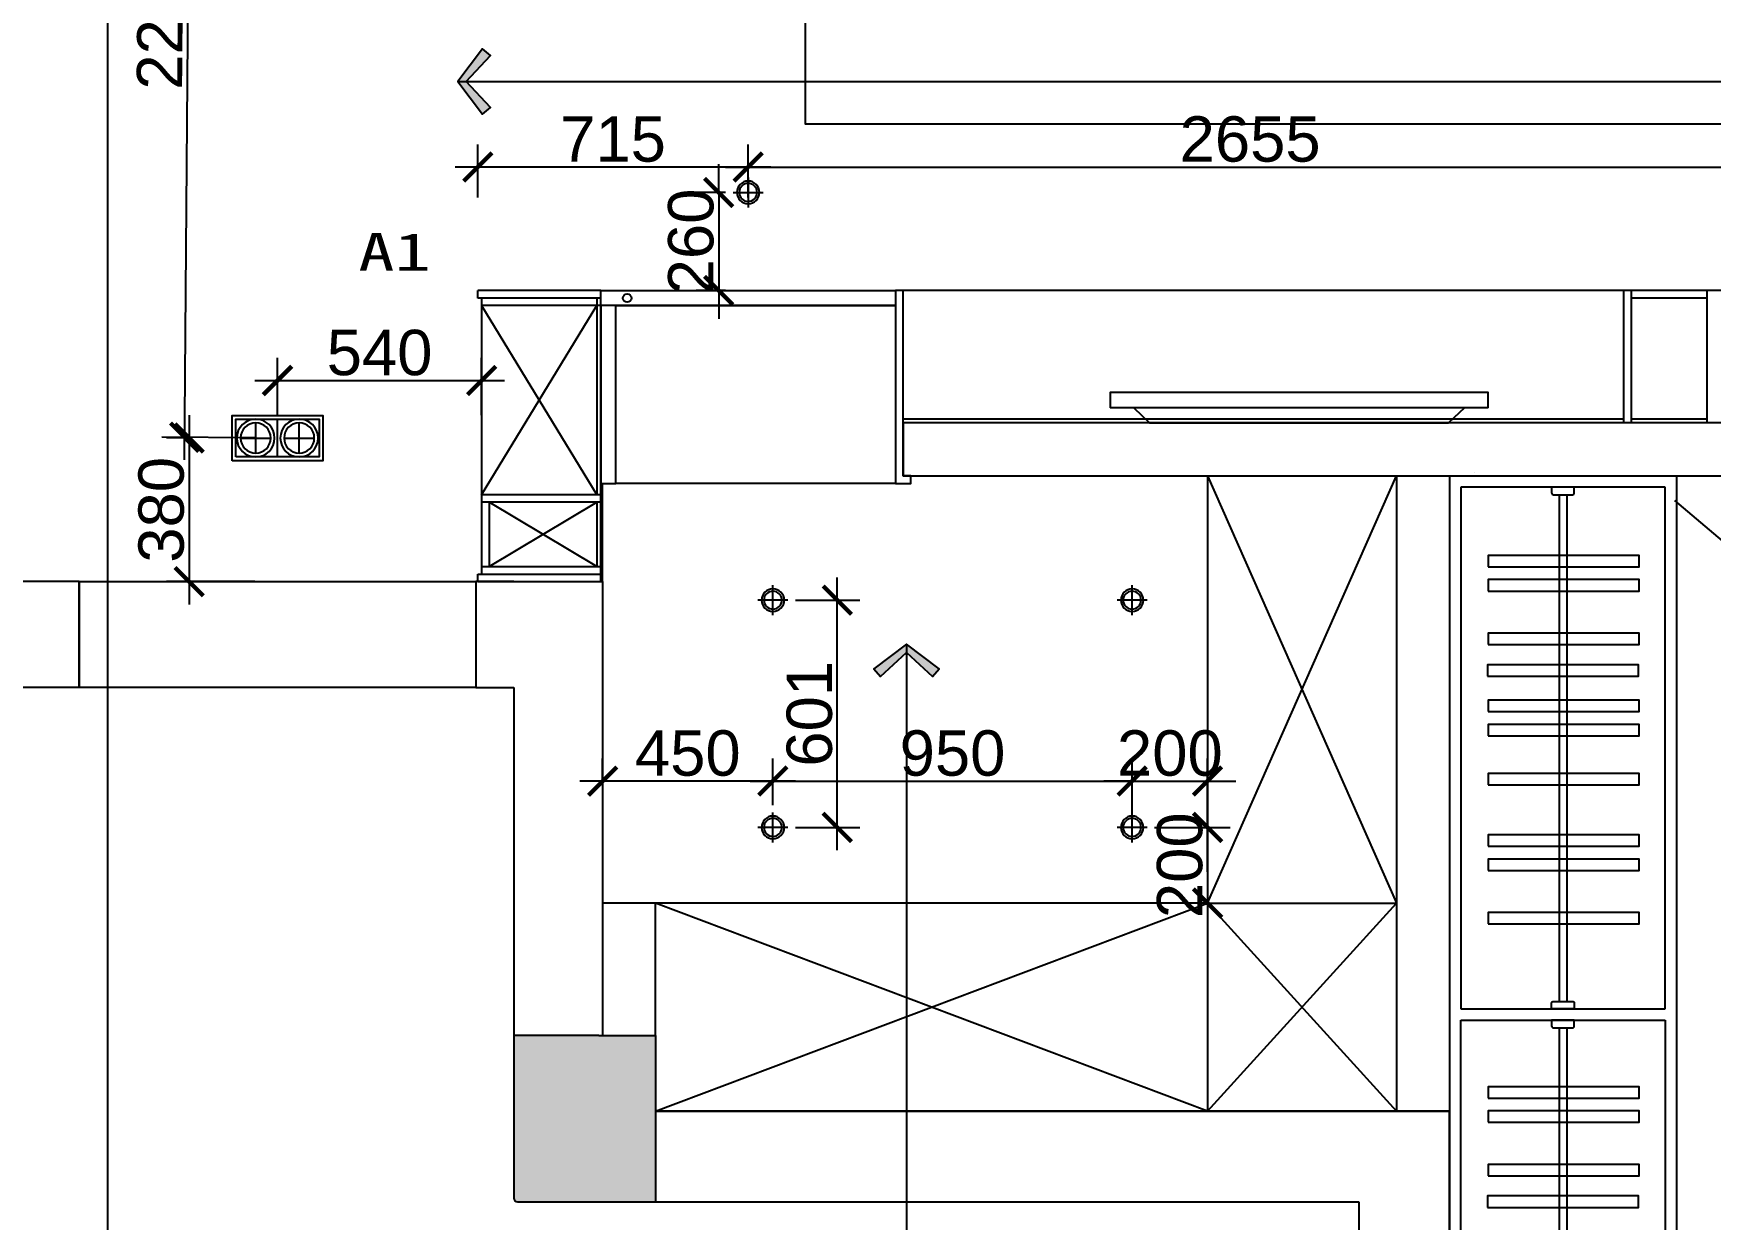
# Model space of a CAD drawing. Header units: millimetres. Extents: x 148889 to 229003, y -70503 to 111106.
# Drawn here: x 209832 to 214267, y 56791 to 59927 of the extents above; entities that cross this region are included whole.
import ezdxf
from ezdxf.enums import TextEntityAlignment as Align

# ---------------------------------------------------------------- set-up
doc = ezdxf.new("R2010")
doc.units = ezdxf.units.MM
doc.linetypes.add('DASHED2', pattern=[0.375, 0.25, -0.125])
doc.linetypes.add('HIDDEN', pattern=[0.375, 0.25, -0.125])
for name, color, linetype in [('C-天花标高', 1, 'Continuous'), ('C-灯具1', 2, 'Continuous'), ('C-灯具设备尺寸', 44, 'Continuous'), ('C-门套', 16, 'Continuous'), ('P-原墙线', 7, 'Continuous'), ('P-固定家具1(到顶)', 3, 'Continuous'), ('P-外部尺寸', 44, 'Continuous'), ('P-开关', 7, 'DASHED2'), ('P-新墙线', 4, 'Continuous'), ('P-活动家具', 3, 'Continuous'), ('P-门', 1, 'Continuous'), ('大墨图框', 4, 'Continuous')]:
    doc.layers.add(name, color=color, linetype=linetype)
doc.layers.get('P-开关').off()
doc.styles.add('Arial', font='arial.ttf')
doc.styles.add('ROMANS', font='ROMANS.shx', dxfattribs={"bigfont": 'BIGFONT.shx'})
doc.styles.add('宋体', font='')
doc.styles.get('宋体').set_extended_font_data('SimSun')
doc.dimstyles.new('1比60', dxfattribs={"dimscale": 60, "dimtxt": 2, "dimasz": 1.25, "dimexe": 1, "dimexo": 1, "dimgap": 0.2, "dimtad": 1, "dimdec": 0, "dimrnd": 0.005, "dimzin": 0, "dimdsep": 46, "dimtxsty": 'Arial', "dimblk": 'ARCHTICK', "dimcen": 0.125, "dimdle": 1, "dimclrd": 44, "dimclre": 44, "dimclrt": 50, "dimadec": 0, "dimazin": 0, "dimtfac": 1, "dimtdec": 0, "dimtix": 1, "dimtmove": 2, "dimatfit": 3, "dimldrblk": 'DOT', "dimfxl": 4, "dimfxlon": 1, "dimtvp": 1, "dimtolj": 1, "dimtzin": 0, "dimarcsym": 0})
doc.dimstyles.new('1比80', dxfattribs={"dimscale": 80, "dimtxt": 2, "dimasz": 1.25, "dimexe": 1, "dimexo": 1, "dimgap": 0.25, "dimtad": 1, "dimdec": 0, "dimrnd": 0.005, "dimzin": 0, "dimdsep": 46, "dimtxsty": 'Arial', "dimblk": 'ARCHTICK', "dimcen": 0.125, "dimdle": 1, "dimclrd": 44, "dimclre": 44, "dimclrt": 50, "dimadec": 0, "dimazin": 0, "dimtfac": 1, "dimtdec": 0, "dimtix": 1, "dimtmove": 2, "dimatfit": 3, "dimldrblk": 'DOT', "dimfxl": 5, "dimfxlon": 1, "dimtvp": 1, "dimtolj": 1, "dimtzin": 0, "dimarcsym": 0})
doc.dimstyles.new('出图比例1：50', dxfattribs={"dimscale": 50, "dimtxt": 2.5, "dimasz": 2, "dimexe": 2, "dimexo": 2, "dimgap": 1, "dimtad": 1, "dimdec": 0, "dimrnd": 5, "dimzin": 0, "dimdsep": 46, "dimtxsty": 'ROMANS', "dimblk1": 'ZHL_XS', "dimblk2": 'ZHL_XS', "dimsah": 1, "dimcen": 0.09, "dimclrd": 256, "dimclre": 256, "dimclrt": 41, "dimadec": 0, "dimazin": 0, "dimtfac": 1, "dimtdec": 4, "dimtix": 1, "dimtmove": 2, "dimatfit": 3, "dimldrblk": 'ZHL_JT', "dimfxl": 1, "dimtolj": 1, "dimtzin": 0, "dimarcsym": 0})

# ---------------------------------------------------------------- blocks, each defined once
blk = doc.blocks.new('ZHL_JT')
blk.add_line((-0.221, 0), (-1, 0))
blk.add_lwpolyline([(-0.221, 0), (-0.861, -0.689), (-0.654, -0.862), (0, 0), (-0.654, 0.862), (-0.861, 0.689)], close=True)
for points in [[(-0.861, 0.689), (-0.654, 0.862), (-0.221, 0), (0, 0)], [(-0.861, -0.689), (-0.654, -0.862), (-0.221, 0), (0, 0)]]:
    blk.add_solid(points)
blk = doc.blocks.new('ZHL_XS')
blk.add_line((-1, 0), (0, 0))
at = {"const_width": 0.2}
blk.add_lwpolyline([(-0.6, -0.6), (0.6, 0.6)], dxfattribs=at)
blk = doc.blocks.new('22323')
at = {"layer": 'C-灯具1', "color": 252}
for p, q in [((9747827.2, 6855685.6), (9747827.2, 6855605.6)), ((9747884.7, 6855695.6), (9747884.7, 6855595.6)), ((9747942.2, 6855685.6), (9747942.2, 6855605.6)), ((9747787.2, 6855645.6), (9747867.2, 6855645.6)), ((9747902.2, 6855645.6), (9747982.2, 6855645.6))]:
    blk.add_line(p, q, dxfattribs=at)
at = {"layer": 'C-灯具1'}
blk.add_lwpolyline([(9747764.7, 6855705.6), (9747764.7, 6855585.6), (9748004.7, 6855585.6), (9748004.7, 6855705.6)], close=True, dxfattribs=at)
at = {"layer": 'C-灯具1', "color": 252}
blk.add_lwpolyline([(9747774.7, 6855695.6), (9747774.7, 6855595.6), (9747994.7, 6855595.6), (9747994.7, 6855695.6)], close=True, dxfattribs=at)
for centre in [(9747827.2, 6855645.6), (9747942.2, 6855645.6)]:
    blk.add_circle(centre, 50, dxfattribs=at)
at = {"layer": 'C-灯具1'}
for centre in [(9747827.2, 6855645.6), (9747942.2, 6855645.6)]:
    blk.add_circle(centre, 40, dxfattribs=at)
blk = doc.blocks.new('海龙工具_201504301644020')
blk.add_circle((4.59, 4.59, -174.23), 4.17)
at = {"style": '宋体', "width": 1.831196}
blk.add_attdef('1', text='', height=2.1, dxfattribs=at).set_placement((1.85, 3.53, -174.23), (7.32, 3.53, -174.23), align=Align.FIT)
blk = doc.blocks.new('A$C01C20CD7')
at = {"layer": 'C-灯具1'}
for p, q in [((52.8, 105.7, 2984.9), (52.8, 0, 2984.9)), ((0, 52.8, 2984.9), (105.7, 52.8, 2984.9))]:
    blk.add_line(p, q, dxfattribs=at)
for radius in [39.9, 31.7]:
    blk.add_circle((52.8, 52.8, 2984.9), radius, dxfattribs=at)
blk = doc.blocks.new('A$C7EE014FC')
at = {"color": 252, "ltscale": 3}
for centre, radius, start, end in [((785.8, 1646.4), 679.6, 118.9769, 154.8441), ((371.4, 395.3), 212.6, 171.8147, 293.5953)]:
    blk.add_arc(centre, radius, start, end, dxfattribs=at)
at = {"color": 252, "ltscale": 3, "extrusion": (0, 0, -1)}
blk.add_ellipse((328.8, 2082.6), major_axis=(-158.5, -152.9), ratio=0.45088, start_param=-1.570796, end_param=4.712389, dxfattribs=at)
at = {"color": 252, "ltscale": 3}
blk.add_ellipse((328.8, 318.3), major_axis=(-158.5, 152.9), ratio=0.45088, start_param=-1.570796, end_param=4.712389, dxfattribs=at)
at = {"layer": 'P-活动家具'}
for p, q in [((0, 2400), (950.1, 2400)), ((0, 0), (0, 2400)), ((950.1, 2400), (950.1, 2271)), ((154.7, 170), (154.7, 2230)), ((175.2, 2250.5), (929.6, 2250.5)), ((950.1, 170), (950.1, 2230)), ((950.1, 1200), (154.7, 1200)), ((929.6, 149.5), (175.2, 149.5)), ((175.2, 149.5), (929.6, 149.5)), ((950.1, 0), (950.1, 129)), ((0, 0), (950.1, 0))]:
    blk.add_line(p, q, dxfattribs=at)
for centre, start, end in [((929.6, 2271), 270, 0), ((175.2, 2230), 90, 180.0032), ((929.6, 2230), 0, 90), ((175.2, 170), 179.9968, 270), ((929.6, 170), 270, 0), ((929.6, 129), 0, 90)]:
    blk.add_arc(centre, 20.5, start, end, dxfattribs=at)
blk = doc.blocks.new('A$C0F331B38')
at = {"layer": 'P-活动家具'}
for p, q in [((0, 850), (0, 721)), ((850.1, 850), (0, 850)), ((850.1, 0), (850.1, 850)), ((0, 170), (0, 680)), ((674.9, 700.5), (20.5, 700.5)), ((561.4, 700.5), (561.4, 149.5)), ((695.4, 170), (695.4, 680)), ((20.5, 149.5), (674.9, 149.5)), ((674.9, 149.5), (20.5, 149.5)), ((0, 0), (0, 129)), ((850.1, 0), (0, 0))]:
    blk.add_line(p, q, dxfattribs=at)
for centre, start, end in [((20.5, 721), 180, 270), ((20.5, 680), 90, 180), ((674.9, 680), 359.9968, 90), ((20.5, 170), 180, 270), ((20.5, 129), 90, 180), ((674.9, 170), 270, 0.0032)]:
    blk.add_arc(centre, 20.5, start, end, dxfattribs=at)
blk = doc.blocks.new('A$C22EE4B40')
at = {"layer": 'P-新墙线', "color": 252}
for points in [[(631.5, 234.9), (0, 234.9), (0, 3491.3), (1302.1, 3491.3)], [(1975.8, 3491.3), (2539.8, 3491.3)], [(2788.3, 3254.3), (2788.3, 3063.1)], [(2788.3, 663.1), (2788.3, 462.8)], [(809.4, 234.9), (631.5, 234.9)], [(2537.9, 234.9), (1659.4, 234.9)]]:
    blk.add_lwpolyline(points, dxfattribs=at)
at = {"layer": 'P-活动家具'}
for points in [[(1681.7, 1350.3), (731.7, 1350.3), (731.7, 2450.3), (1681.7, 2450.3)], [(1659.4, 629.8), (1659.4, -10.7), (809.4, -10.7), (809.4, 629.8)]]:
    blk.add_lwpolyline(points, close=True, dxfattribs=at)
for centre in [(2734.8, 3447), (2734.8, 270.1)]:
    blk.add_circle(centre, 200, dxfattribs=at)
at = {"rotation": 53.1708397505404}
blk.add_blockref('A$C0F331B38', (1733.7, 3168.1), dxfattribs=at)
at = {"layer": 'P-活动家具', "extrusion": (0, 0, -1), "zscale": -1}
blk.add_blockref('A$C7EE014FC', (-3040.4, 663.1), dxfattribs=at)
blk = doc.blocks.new('A$C6DFF2702')
for p, q in [((0, 40), (1000, 40)), ((62.8, 40), (104.7, 0)), ((937.2, 40), (895.3, 0))]:
    blk.add_line(p, q)
for points in [[(0, 40), (0, 80), (1000, 80), (1000, 40)], [(895.3, 0), (104.7, 0)]]:
    blk.add_lwpolyline(points)
blk = doc.blocks.new('A$C435F4F1D')
at = {"layer": 'P-活动家具', "xscale": -1}
blk.add_blockref('A$C6DFF2702', (1000, 0), dxfattribs=at)
blk = doc.blocks.new('_ArchTick')
at = {"color": 0, "linetype": 'ByBlock', "const_width": 0.15}
blk.add_lwpolyline([(-0.5, -0.5), (0.5, 0.5)], dxfattribs=at)
blk = doc.blocks.new('*D764')
at = {"layer": 'P-外部尺寸', "color": 44, "lineweight": -2, "transparency": 16777216}
for p, q in [((211326.9, 55479.6), (211326.9, 54999.6)), ((213336.9, 55479.6), (213336.9, 54999.6)), ((213416.9, 55079.6), (211246.9, 55079.6))]:
    blk.add_line(p, q, dxfattribs=at)
at = {"layer": 'P-外部尺寸', "color": 44, "lineweight": -2, "transparency": 16777216, "xscale": 100, "yscale": 100, "zscale": 100, "rotation": 180}
blk.add_blockref('_ArchTick', (211326.9, 55079.6), dxfattribs=at)
at = {"layer": 'P-外部尺寸', "color": 44, "lineweight": -2, "transparency": 16777216, "xscale": 100, "yscale": 100, "zscale": 100}
blk.add_blockref('_ArchTick', (213336.9, 55079.6), dxfattribs=at)
at = {"layer": 'P-外部尺寸', "color": 50, "transparency": 16777216, "insert": (212331.9, 55181.3), "char_height": 160, "attachment_point": 5, "style": 'Arial'}
blk.add_mtext('\\A1;2010', dxfattribs=at)
blk = doc.blocks.new('_Dot')
at = {"color": 0, "linetype": 'ByBlock', "lineweight": -2}
blk.add_line((-0.5, 0), (-1, 0), dxfattribs=at)
at = {"color": 0, "linetype": 'ByBlock', "const_width": 0.5}
blk.add_lwpolyline([(-0.25, 0, 1), (0.25, 0, 1)], format="xyb", close=True, dxfattribs=at)
blk = doc.blocks.new('*D765')
at = {"layer": 'P-外部尺寸', "color": 44, "lineweight": -2, "transparency": 16777216}
for p, q in [((211101.9, 55479.6), (211101.9, 54999.6)), ((211326.9, 55479.6), (211326.9, 54999.6)), ((211101.9, 55079.6), (211001.9, 55079.6)), ((211326.9, 55079.6), (211101.9, 55079.6)), ((211326.9, 55079.6), (211426.9, 55079.6))]:
    blk.add_line(p, q, dxfattribs=at)
at = {"layer": 'P-外部尺寸', "color": 44, "lineweight": -2, "transparency": 16777216, "xscale": 100, "yscale": 100, "zscale": 100}
blk.add_blockref('_ArchTick', (211101.9, 55079.6), dxfattribs=at)
at = {"layer": 'P-外部尺寸', "color": 44, "lineweight": -2, "transparency": 16777216, "xscale": 100, "yscale": 100, "zscale": 100, "rotation": 180}
blk.add_blockref('_ArchTick', (211326.9, 55079.6), dxfattribs=at)
at = {"layer": 'P-外部尺寸', "color": 50, "transparency": 16777216, "insert": (211214.4, 55181.3), "char_height": 160, "attachment_point": 5, "style": 'Arial'}
blk.add_mtext('\\A1;225', dxfattribs=at)
blk = doc.blocks.new('*D766')
at = {"layer": 'P-外部尺寸', "color": 44, "lineweight": -2, "transparency": 16777216}
for p, q in [((208886.9, 55479.6), (208886.9, 54999.6)), ((211101.9, 55479.6), (211101.9, 54999.6)), ((211181.9, 55079.6), (208806.9, 55079.6))]:
    blk.add_line(p, q, dxfattribs=at)
at = {"layer": 'P-外部尺寸', "color": 44, "lineweight": -2, "transparency": 16777216, "xscale": 100, "yscale": 100, "zscale": 100, "rotation": 180}
blk.add_blockref('_ArchTick', (208886.9, 55079.6), dxfattribs=at)
at = {"layer": 'P-外部尺寸', "color": 44, "lineweight": -2, "transparency": 16777216, "xscale": 100, "yscale": 100, "zscale": 100}
blk.add_blockref('_ArchTick', (211101.9, 55079.6), dxfattribs=at)
at = {"layer": 'P-外部尺寸', "color": 50, "transparency": 16777216, "insert": (209994.4, 55181.3), "char_height": 160, "attachment_point": 5, "style": 'Arial'}
blk.add_mtext('\\A1;2215', dxfattribs=at)
blk = doc.blocks.new('*D1026')
at = {"layer": 'P-新墙线', "color": 44, "lineweight": -2, "transparency": 16777216}
for p, q in [((212737.3, 57861.9), (212737.3, 58010.2)), ((212936.9, 57710.2), (212936.9, 58010.2)), ((212737.3, 57950.2), (212662.3, 57950.2)), ((212737.3, 57950.2), (212936.9, 57950.2)), ((212936.9, 57950.2), (213011.9, 57950.2))]:
    blk.add_line(p, q, dxfattribs=at)
at = {"layer": 'P-新墙线', "color": 44, "lineweight": -2, "transparency": 16777216, "xscale": 75, "yscale": 75, "zscale": 75}
blk.add_blockref('_ArchTick', (212737.3, 57950.2), dxfattribs=at)
at = {"layer": 'P-新墙线', "color": 44, "lineweight": -2, "transparency": 16777216, "xscale": 75, "yscale": 75, "zscale": 75, "rotation": 180}
blk.add_blockref('_ArchTick', (212936.9, 57950.2), dxfattribs=at)
at = {"layer": 'P-新墙线', "color": 50, "transparency": 16777216, "insert": (212837.1, 58023.5), "char_height": 120, "attachment_point": 5, "style": 'Arial'}
blk.add_mtext('\\A1;200', dxfattribs=at)
blk = doc.blocks.new('*D1027')
at = {"layer": 'P-新墙线', "color": 44, "lineweight": -2, "transparency": 16777216}
for p, q in [((212936.9, 57827.6), (212936.9, 57902.6)), ((212796.9, 57827.6), (212996.9, 57827.6)), ((212936.9, 57827.6), (212936.9, 57627.5)), ((212936.9, 57627.5), (212876.9, 57627.5)), ((212936.9, 57627.5), (212936.9, 57552.5))]:
    blk.add_line(p, q, dxfattribs=at)
at = {"layer": 'P-新墙线', "color": 44, "lineweight": -2, "transparency": 16777216, "xscale": 75, "yscale": 75, "zscale": 75}
for p, rotation in [((212936.9, 57827.6), 270), ((212936.9, 57627.5), 90)]:
    blk.add_blockref('_ArchTick', p, dxfattribs=dict(at, rotation=rotation))
at = {"layer": 'P-新墙线', "color": 50, "transparency": 16777216, "insert": (212863.6, 57727.5), "char_height": 120, "attachment_point": 5, "rotation": 90, "style": 'Arial'}
blk.add_mtext('\\A1;200', dxfattribs=at)
blk = doc.blocks.new('*D1028')
at = {"layer": 'P-新墙线', "color": 44, "lineweight": -2, "transparency": 16777216}
for p, q in [((211336.9, 57950.2), (211336.9, 58010.2)), ((211787.3, 57886.7), (211787.3, 58010.2)), ((211847.3, 57950.2), (211276.9, 57950.2))]:
    blk.add_line(p, q, dxfattribs=at)
at = {"layer": 'P-新墙线', "color": 44, "lineweight": -2, "transparency": 16777216, "xscale": 75, "yscale": 75, "zscale": 75, "rotation": 180}
blk.add_blockref('_ArchTick', (211336.9, 57950.2), dxfattribs=at)
at = {"layer": 'P-新墙线', "color": 44, "lineweight": -2, "transparency": 16777216, "xscale": 75, "yscale": 75, "zscale": 75}
blk.add_blockref('_ArchTick', (211787.3, 57950.2), dxfattribs=at)
at = {"layer": 'P-新墙线', "color": 50, "transparency": 16777216, "insert": (211562.1, 58023.5), "char_height": 120, "attachment_point": 5, "style": 'Arial'}
blk.add_mtext('\\A1;450', dxfattribs=at)
blk = doc.blocks.new('*D1029')
at = {"layer": 'P-新墙线', "color": 44, "lineweight": -2, "transparency": 16777216}
for p, q in [((211787.3, 57886.7), (211787.3, 58010.2)), ((212737.3, 57886.7), (212737.3, 58010.2)), ((211727.3, 57950.2), (212797.3, 57950.2))]:
    blk.add_line(p, q, dxfattribs=at)
at = {"layer": 'P-新墙线', "color": 44, "lineweight": -2, "transparency": 16777216, "xscale": 75, "yscale": 75, "zscale": 75, "rotation": 180}
blk.add_blockref('_ArchTick', (211787.3, 57950.2), dxfattribs=at)
at = {"layer": 'P-新墙线', "color": 44, "lineweight": -2, "transparency": 16777216, "xscale": 75, "yscale": 75, "zscale": 75}
blk.add_blockref('_ArchTick', (212737.3, 57950.2), dxfattribs=at)
at = {"layer": 'P-新墙线', "color": 50, "transparency": 16777216, "insert": (212262.3, 58023.5), "char_height": 120, "attachment_point": 5, "style": 'Arial'}
blk.add_mtext('\\A1;950', dxfattribs=at)
blk = doc.blocks.new('*D1030')
at = {"layer": 'P-新墙线', "color": 44, "lineweight": -2, "transparency": 16777216}
for p, q in [((211957.4, 57767.6), (211957.4, 58488.6)), ((211846.7, 58428.6), (212017.4, 58428.6)), ((211846.7, 57827.6), (212017.4, 57827.6))]:
    blk.add_line(p, q, dxfattribs=at)
at = {"layer": 'P-新墙线', "color": 44, "lineweight": -2, "transparency": 16777216, "xscale": 75, "yscale": 75, "zscale": 75}
for p, rotation in [((211957.4, 58428.6), 90), ((211957.4, 57827.6), 270)]:
    blk.add_blockref('_ArchTick', p, dxfattribs=dict(at, rotation=rotation))
at = {"layer": 'P-新墙线', "color": 50, "transparency": 16777216, "insert": (211884.2, 58128.1), "char_height": 120, "attachment_point": 5, "rotation": 90, "style": 'Arial'}
blk.add_mtext('\\A1;601', dxfattribs=at)
blk = doc.blocks.new('*D1041')
at = {"layer": 'P-新墙线', "color": 44, "lineweight": -2, "transparency": 16777216}
for p, q in [((210243.2, 58917.5), (210243.2, 58417.5)), ((210243.2, 58857.5), (210183.2, 58857.5)), ((210416.9, 58477.5), (210183.2, 58477.5))]:
    blk.add_line(p, q, dxfattribs=at)
at = {"layer": 'P-新墙线', "color": 44, "lineweight": -2, "transparency": 16777216, "xscale": 75, "yscale": 75, "zscale": 75}
for p, rotation in [((210243.2, 58857.5), 90), ((210243.2, 58477.5), 270)]:
    blk.add_blockref('_ArchTick', p, dxfattribs=dict(at, rotation=rotation))
at = {"layer": 'P-新墙线', "color": 50, "transparency": 16777216, "insert": (210169.8, 58667.5), "char_height": 120, "attachment_point": 5, "rotation": 90, "style": 'Arial'}
blk.add_mtext('\\A1;380', dxfattribs=at)
blk = doc.blocks.new('*D1042')
at = {"layer": 'P-新墙线', "color": 44, "lineweight": -2, "transparency": 16777216}
for p, q in [((210476.9, 58917.5), (210476.9, 59069.5)), ((211016.9, 58917.5), (211016.9, 59069.5)), ((210416.9, 59009.5), (211076.9, 59009.5))]:
    blk.add_line(p, q, dxfattribs=at)
at = {"layer": 'P-新墙线', "color": 44, "lineweight": -2, "transparency": 16777216, "xscale": 75, "yscale": 75, "zscale": 75, "rotation": 180}
blk.add_blockref('_ArchTick', (210476.9, 59009.5), dxfattribs=at)
at = {"layer": 'P-新墙线', "color": 44, "lineweight": -2, "transparency": 16777216, "xscale": 75, "yscale": 75, "zscale": 75}
blk.add_blockref('_ArchTick', (211016.9, 59009.5), dxfattribs=at)
at = {"layer": 'P-新墙线', "color": 50, "transparency": 16777216, "insert": (210746.9, 59082.7), "char_height": 120, "attachment_point": 5, "style": 'Arial'}
blk.add_mtext('\\A1;540', dxfattribs=at)
blk = doc.blocks.new('*D1043')
at = {"layer": 'P-新墙线', "color": 44, "lineweight": -2, "transparency": 16777216}
for p, q in [((210230.8, 58799.4), (210249.3, 61129.4)), ((210434.4, 61068), (210188.8, 61069.9)), ((210416.9, 58858), (210171.3, 58859.9))]:
    blk.add_line(p, q, dxfattribs=at)
at = {"layer": 'P-新墙线', "color": 44, "lineweight": -2, "transparency": 16777216, "xscale": 75, "yscale": 75, "zscale": 75}
for p, rotation in [((210248.8, 61069.4), 89.54630987091177), ((210231.3, 58859.4), 269.5463098709117)]:
    blk.add_blockref('_ArchTick', p, dxfattribs=dict(at, rotation=rotation))
at = {"layer": 'P-新墙线', "color": 50, "transparency": 16777216, "insert": (210166.8, 59965), "char_height": 120, "attachment_point": 5, "rotation": 89.5463, "style": 'Arial'}
blk.add_mtext('\\A1;2210', dxfattribs=at)
blk = doc.blocks.new('*D1076')
at = {"layer": 'P-新墙线', "color": 44, "lineweight": -2, "transparency": 16777216}
for p, q in [((213860.3, 60833.5), (213860.3, 62787.5)), ((213620.3, 62727.5), (213920.3, 62727.5)), ((213674.5, 60893.5), (213920.3, 60893.5)), ((206428.8, 59643.5), (206428.8, 60167.5)), ((206246.9, 60107.5), (206488.8, 60107.5)), ((206428.8, 59703.5), (206488.8, 59703.5))]:
    blk.add_line(p, q, dxfattribs=at)
at = {"layer": 'P-新墙线', "color": 44, "lineweight": -2, "transparency": 16777216, "xscale": 75, "yscale": 75, "zscale": 75}
for p, rotation in [((213860.3, 62727.5), 90), ((213860.3, 60893.5), 270), ((206428.8, 60107.5), 90), ((206428.8, 59703.5), 270)]:
    blk.add_blockref('_ArchTick', p, dxfattribs=dict(at, rotation=rotation))
at = {"layer": 'P-新墙线', "color": 50, "transparency": 16777216, "char_height": 120, "attachment_point": 5, "rotation": 90, "style": 'Arial'}
for s, insert in [('\\A1;1834', (213787, 61810.5)), ('\\A1;404', (206355.5, 59905.5))]:
    blk.add_mtext(s, dxfattribs=dict(at, insert=insert))
blk = doc.blocks.new('*D1077')
at = {"layer": 'P-新墙线', "color": 44, "lineweight": -2, "transparency": 16777216}
for p, q in [((211973.7, 63757.5), (211973.7, 63969)), ((212973.7, 63757.5), (212973.7, 63969)), ((211913.7, 63909), (213033.7, 63909)), ((206186.9, 59731.6), (206186.9, 59791.6)), ((206426.6, 59731.6), (206426.6, 59791.6)), ((206186.9, 59731.6), (206111.9, 59731.6)), ((206426.6, 59731.6), (206186.9, 59731.6)), ((206426.6, 59731.6), (206501.6, 59731.6))]:
    blk.add_line(p, q, dxfattribs=at)
at = {"layer": 'P-新墙线', "color": 44, "lineweight": -2, "transparency": 16777216, "xscale": 75, "yscale": 75, "zscale": 75, "rotation": 180}
for p in [(211973.7, 63909), (206426.6, 59731.6)]:
    blk.add_blockref('_ArchTick', p, dxfattribs=at)
at = {"layer": 'P-新墙线', "color": 44, "lineweight": -2, "transparency": 16777216, "xscale": 75, "yscale": 75, "zscale": 75}
for p in [(212973.7, 63909), (206186.9, 59731.6)]:
    blk.add_blockref('_ArchTick', p, dxfattribs=at)
at = {"layer": 'P-新墙线', "color": 50, "transparency": 16777216, "char_height": 120, "attachment_point": 5, "style": 'Arial'}
for s, insert in [('\\A1;1000', (212473.7, 63982.2)), ('\\A1;240', (206306.7, 59804.9))]:
    blk.add_mtext(s, dxfattribs=dict(at, insert=insert))
blk = doc.blocks.new('*D1078')
at = {"layer": 'P-新墙线', "color": 44, "lineweight": -2, "transparency": 16777216}
for p, q in [((212973.7, 63757.5), (212973.7, 63967.4)), ((213973.7, 63757.5), (213973.7, 63967.4)), ((212913.7, 63907.4), (214033.7, 63907.4)), ((206359.5, 59767.5), (206359.5, 59247.5)), ((206366.6, 59707.5), (206299.5, 59707.5)), ((206246.9, 59307.5), (206419.5, 59307.5))]:
    blk.add_line(p, q, dxfattribs=at)
at = {"layer": 'P-新墙线', "color": 44, "lineweight": -2, "transparency": 16777216, "xscale": 75, "yscale": 75, "zscale": 75}
for p, rotation in [((212973.7, 63907.4), 180), ((206359.5, 59707.5), 90), ((206359.5, 59307.5), 270)]:
    blk.add_blockref('_ArchTick', p, dxfattribs=dict(at, rotation=rotation))
blk.add_blockref('_ArchTick', (213973.7, 63907.4), dxfattribs=at)
at = {"layer": 'P-新墙线', "color": 50, "transparency": 16777216, "insert": (213473.7, 63980.7), "char_height": 120, "attachment_point": 5, "style": 'Arial'}
blk.add_mtext('\\A1;1000', dxfattribs=at)
at = {"layer": 'P-新墙线', "color": 50, "transparency": 16777216, "insert": (206286.2, 59507.5), "char_height": 120, "attachment_point": 5, "rotation": 90, "style": 'Arial'}
blk.add_mtext('\\A1;400', dxfattribs=at)
blk = doc.blocks.new('*D1079')
at = {"layer": 'P-新墙线', "color": 44, "lineweight": -2, "transparency": 16777216}
for p, q in [((213973.7, 63757.5), (213973.7, 63967.5)), ((214973.7, 63757.5), (214973.7, 63967.5)), ((213913.7, 63907.5), (215033.7, 63907.5)), ((206426.6, 59731.3), (206426.6, 59791.3)), ((207546.6, 59731.3), (207546.6, 59791.3)), ((206366.6, 59731.3), (207606.6, 59731.3))]:
    blk.add_line(p, q, dxfattribs=at)
at = {"layer": 'P-新墙线', "color": 44, "lineweight": -2, "transparency": 16777216, "xscale": 75, "yscale": 75, "zscale": 75, "rotation": 180}
for p in [(213973.7, 63907.5), (206426.6, 59731.3)]:
    blk.add_blockref('_ArchTick', p, dxfattribs=at)
at = {"layer": 'P-新墙线', "color": 44, "lineweight": -2, "transparency": 16777216, "xscale": 75, "yscale": 75, "zscale": 75}
for p in [(214973.7, 63907.5), (207546.6, 59731.3)]:
    blk.add_blockref('_ArchTick', p, dxfattribs=at)
at = {"layer": 'P-新墙线', "color": 50, "transparency": 16777216, "char_height": 120, "attachment_point": 5, "style": 'Arial'}
for s, insert in [('\\A1;1000', (214473.7, 63980.8)), ('\\A1;1120', (206986.6, 59804.5))]:
    blk.add_mtext(s, dxfattribs=dict(at, insert=insert))
blk = doc.blocks.new('*D1080')
at = {"layer": 'P-新墙线', "color": 44, "lineweight": -2, "transparency": 16777216}
for p, q in [((211006.9, 59493.5), (211006.9, 59634.1)), ((211721.9, 59493.5), (211721.9, 59634.1)), ((211781.9, 59574.1), (210946.9, 59574.1)), ((208186.9, 57802.5), (208186.9, 58021.7)), ((208586.9, 57961.7), (208586.9, 58021.7)), ((208126.9, 57961.7), (208646.9, 57961.7))]:
    blk.add_line(p, q, dxfattribs=at)
at = {"layer": 'P-新墙线', "color": 44, "lineweight": -2, "transparency": 16777216, "xscale": 75, "yscale": 75, "zscale": 75, "rotation": 180}
for p in [(211006.9, 59574.1), (208186.9, 57961.7)]:
    blk.add_blockref('_ArchTick', p, dxfattribs=at)
at = {"layer": 'P-新墙线', "color": 44, "lineweight": -2, "transparency": 16777216, "xscale": 75, "yscale": 75, "zscale": 75}
for p in [(211721.9, 59574.1), (208586.9, 57961.7)]:
    blk.add_blockref('_ArchTick', p, dxfattribs=at)
at = {"layer": 'P-新墙线', "color": 50, "transparency": 16777216, "char_height": 120, "attachment_point": 5, "style": 'Arial'}
for s, insert in [('\\A1;715', (211364.4, 59647.4)), ('\\A1;400', (208386.9, 58035))]:
    blk.add_mtext(s, dxfattribs=dict(at, insert=insert))
blk = doc.blocks.new('*D1081')
at = {"layer": 'P-新墙线', "color": 44, "lineweight": -2, "transparency": 16777216}
for p, q in [((211721.9, 59574.1), (211721.9, 59634.1)), ((214377, 59574.1), (214377, 59634.1)), ((211661.9, 59574.1), (214437, 59574.1)), ((206176.9, 57727.5), (206176.9, 57878.5)), ((206576.7, 57802.5), (206576.7, 57878.5)), ((206116.9, 57818.5), (206636.7, 57818.5))]:
    blk.add_line(p, q, dxfattribs=at)
at = {"layer": 'P-新墙线', "color": 44, "lineweight": -2, "transparency": 16777216, "xscale": 75, "yscale": 75, "zscale": 75, "rotation": 180}
for p in [(211721.9, 59574.1), (206176.9, 57818.5)]:
    blk.add_blockref('_ArchTick', p, dxfattribs=at)
at = {"layer": 'P-新墙线', "color": 44, "lineweight": -2, "transparency": 16777216, "xscale": 75, "yscale": 75, "zscale": 75}
for p in [(214377, 59574.1), (206576.7, 57818.5)]:
    blk.add_blockref('_ArchTick', p, dxfattribs=at)
at = {"layer": 'P-新墙线', "color": 50, "transparency": 16777216, "char_height": 120, "attachment_point": 5, "style": 'Arial'}
for s, insert in [('\\A1;2655', (213049.4, 59647.4)), ('\\A1;400', (206376.8, 57891.7))]:
    blk.add_mtext(s, dxfattribs=dict(at, insert=insert))
blk = doc.blocks.new('*D1082')
at = {"layer": 'P-新墙线', "color": 44, "lineweight": -2, "transparency": 16777216}
for p, q in [((214377, 59574.1), (214377, 59634.1)), ((215106.9, 59493.5), (215106.9, 59634.1)), ((214317, 59574.1), (215166.9, 59574.1)), ((206576.7, 57802.5), (206576.7, 57877)), ((207381.7, 57802.5), (207381.7, 57877)), ((206516.7, 57817), (207441.7, 57817))]:
    blk.add_line(p, q, dxfattribs=at)
at = {"layer": 'P-新墙线', "color": 44, "lineweight": -2, "transparency": 16777216, "xscale": 75, "yscale": 75, "zscale": 75, "rotation": 180}
for p in [(214377, 59574.1), (206576.7, 57817)]:
    blk.add_blockref('_ArchTick', p, dxfattribs=at)
at = {"layer": 'P-新墙线', "color": 44, "lineweight": -2, "transparency": 16777216, "xscale": 75, "yscale": 75, "zscale": 75}
for p in [(215106.9, 59574.1), (207381.7, 57817)]:
    blk.add_blockref('_ArchTick', p, dxfattribs=at)
at = {"layer": 'P-新墙线', "color": 50, "transparency": 16777216, "char_height": 120, "attachment_point": 5, "style": 'Arial'}
for s, insert in [('\\A1;730', (214741.9, 59647.4)), ('\\A1;805', (206979.2, 57890.3))]:
    blk.add_mtext(s, dxfattribs=dict(at, insert=insert))
blk = doc.blocks.new('*D1083')
at = {"layer": 'P-新墙线', "color": 44, "lineweight": -2, "transparency": 16777216}
for p, q in [((215106.9, 59493.5), (215106.9, 59634.2)), ((215696.9, 59523.5), (215696.9, 59634.2)), ((215046.9, 59574.2), (215756.9, 59574.2)), ((207381.7, 57802.5), (207381.7, 57881.6)), ((208186.9, 57802.5), (208186.9, 57881.6)), ((207321.7, 57821.6), (208246.9, 57821.6))]:
    blk.add_line(p, q, dxfattribs=at)
at = {"layer": 'P-新墙线', "color": 44, "lineweight": -2, "transparency": 16777216, "xscale": 75, "yscale": 75, "zscale": 75, "rotation": 180}
for p in [(215106.9, 59574.2), (207381.7, 57821.6)]:
    blk.add_blockref('_ArchTick', p, dxfattribs=at)
at = {"layer": 'P-新墙线', "color": 44, "lineweight": -2, "transparency": 16777216, "xscale": 75, "yscale": 75, "zscale": 75}
for p in [(215696.9, 59574.2), (208186.9, 57821.6)]:
    blk.add_blockref('_ArchTick', p, dxfattribs=at)
at = {"layer": 'P-新墙线', "color": 50, "transparency": 16777216, "char_height": 120, "attachment_point": 5, "style": 'Arial'}
for s, insert in [('\\A1;590', (215401.9, 59647.4)), ('\\A1;805', (207784.3, 57894.8))]:
    blk.add_mtext(s, dxfattribs=dict(at, insert=insert))
blk = doc.blocks.new('*D1087')
at = {"layer": 'P-新墙线', "color": 44, "lineweight": -2, "transparency": 16777216}
for p, q in [((211643.9, 59507), (211643.9, 59582)), ((211661.7, 59507), (211583.9, 59507)), ((211643.9, 59507), (211643.9, 59247.5)), ((211661.9, 59247.5), (211583.9, 59247.5)), ((211643.9, 59247.5), (211643.9, 59172.5))]:
    blk.add_line(p, q, dxfattribs=at)
at = {"layer": 'P-新墙线', "color": 44, "lineweight": -2, "transparency": 16777216, "xscale": 75, "yscale": 75, "zscale": 75}
for p, rotation in [((211643.9, 59507), 270), ((211643.9, 59247.5), 90)]:
    blk.add_blockref('_ArchTick', p, dxfattribs=dict(at, rotation=rotation))
at = {"layer": 'P-新墙线', "color": 50, "transparency": 16777216, "insert": (211570.7, 59377.2), "char_height": 120, "attachment_point": 5, "rotation": 90, "style": 'Arial'}
blk.add_mtext('\\A1;260', dxfattribs=at)

msp = doc.modelspace()

# ---------------------------------------------------------------- hatches: boundary and pattern name
at = {"layer": 'P-原墙线'}
h = msp.add_hatch(color=256, dxfattribs=at)
h.paths.add_polyline_path([(213616.9, 56027.5), (213336.9, 56027.5), (213336.9, 55642.5, 0.414214), (213346.9, 55632.5), (213616.9, 55632.5)])
h.paths.add_polyline_path([(211476.9, 57277.5), (211326.9, 57277.5), (211101.9, 57277.5), (211101.9, 56847.5, 0.414214), (211111.9, 56837.5), (211476.9, 56837.5), (211476.9, 57077.5)])

# ---------------------------------------------------------------- linework, layer by layer
at = {"layer": 'C-灯具设备尺寸'}
msp.add_line((214171.9, 58692.5, -116.6), (217471.9, 55892.5, -116.6), dxfattribs=at)
at = {"layer": 'C-门套', "linetype": 'HIDDEN', "elevation": 116.6}
msp.add_lwpolyline([(211371.9, 59207.5), (212111.9, 59207.5), (212111.9, 58737.5), (211371.9, 58737.5)], close=True, dxfattribs=at)
at = {"layer": 'C-门套', "linetype": 'HIDDEN'}
msp.add_lwpolyline([(209951.9, 58477.5), (211001.9, 58477.5), (211001.9, 58197.5), (209951.9, 58197.5)], close=True, dxfattribs=at)
at = {"layer": 'P-原墙线'}
for p, q in [((209951.9, 58477.5), (209256.9, 58477.5)), ((209951.9, 58477.5), (209951.9, 58197.5)), ((211101.9, 58477.5), (211001.9, 58477.5)), ((211001.9, 58477.5), (211001.9, 58197.5)), ((211101.9, 58477.5), (211336.9, 58477.5)), ((211336.9, 58477.5), (211336.9, 57907.5)), ((209951.9, 58197.5), (208886.9, 58197.5)), ((211001.9, 58197.5), (211101.9, 58197.5)), ((211101.9, 58197.5), (211101.9, 56847.5)), ((211336.9, 57907.5), (211336.9, 57277.5)), ((211326.9, 57277.5), (211101.9, 57277.5)), ((211326.9, 57277.5), (211476.9, 57277.5)), ((211476.9, 57277.5), (211476.9, 57077.5)), ((211476.9, 57077.5), (211476.9, 56837.5)), ((213576.9, 57077.5), (211476.9, 57077.5)), ((213576.9, 57077.5), (213576.9, 56027.5)), ((211111.9, 56837.5), (213336.9, 56837.5)), ((213336.9, 56837.5), (213336.9, 55642.5))]:
    msp.add_line(p, q, dxfattribs=at)
msp.add_arc((211111.9, 56847.5), 10, 180, 270, dxfattribs=at)
at = {"layer": 'P-固定家具1(到顶)'}
for p, q in [((211331.9, 59247.5), (211006.9, 59247.5)), ((211006.9, 59227.5), (211006.9, 59247.5)), ((211331.9, 59227.5), (211006.9, 59227.5)), ((211016.9, 59227.5), (211016.9, 58497.5)), ((211331.9, 58477.5), (211331.9, 59247.5)), ((214697, 59247.5), (212131.8, 59247.5)), ((211336.9, 58477.5), (211336.9, 58737.5)), ((212936.9, 58757.5), (212936.9, 57627.5)), ((213576.9, 58757.5), (214176.9, 58757.5)), ((214176.9, 58757.5), (214176.9, 55912.5)), ((211006.9, 58497.5), (211331.9, 58497.5)), ((211006.9, 58477.5), (211006.9, 58497.5)), ((211006.9, 58477.5), (211331.9, 58477.5)), ((212936.9, 57627.5), (211476.9, 57627.5)), ((211476.9, 57077.5), (213576.9, 57077.5)), ((213576.9, 56027.5), (213576.9, 57077.5))]:
    msp.add_line(p, q, dxfattribs=at)
at = {"layer": 'P-固定家具1(到顶)', "color": 252}
for p, q in [((211321.9, 59227.5), (211321.9, 58707.4)), ((214037, 59247.5), (214037, 58897.5)), ((214057, 59247.5), (214057, 58897.5)), ((214257, 59227.5), (214057, 59227.5)), ((214257, 59247.5), (214257, 58897.5)), ((211331.9, 59207.5), (211016.9, 59207.5)), ((211016.9, 58707.4), (211321.9, 59207.5)), ((211016.9, 59207.5), (211321.9, 58707.4)), ((214037, 58907.5, -0.3), (212131.8, 58907.5, -1)), ((214257, 58907.5, -0.2), (214057, 58907.5, -0.3)), ((212936.9, 57627.5), (213436.9, 58757.5)), ((212936.9, 58757.5), (213436.9, 57627.5)), ((213641.9, 58727.5), (213606.9, 58727.5)), ((213606.9, 58727.5), (213606.9, 57347.5)), ((213641.9, 58767.5), (213641.9, 58767.5)), ((214146.9, 58727.5), (213641.9, 58727.5)), ((214146.9, 57347.5), (214146.9, 58727.5)), ((211331.9, 58707.4), (211016.9, 58707.4)), ((211331.9, 58687.4), (211016.9, 58687.4)), ((211036.9, 58687.4), (211036.9, 58517.5)), ((211036.9, 58517.5), (211321.9, 58687.4)), ((211321.9, 58517.5), (211036.9, 58687.4)), ((211321.9, 58687.4), (211321.9, 58517.5)), ((213866.9, 58707.5), (213866.9, 57367.5)), ((213886.9, 58707.5), (213886.9, 57367.5)), ((211016.9, 58517.5), (211331.9, 58517.5)), ((211476.9, 57077.5), (212936.9, 57627.5)), ((212936.9, 57077.5), (211476.9, 57627.5)), ((212936.9, 57627.5), (213436.9, 57077.5)), ((212936.9, 57627.5), (212936.9, 57077.5)), ((212936.9, 57077.5), (213436.9, 57627.5)), ((212936.9, 57627.5), (213436.9, 57627.5)), ((213606.9, 57347.5), (214146.9, 57347.5)), ((213606.9, 57317.5), (214146.9, 57317.5)), ((213606.9, 56057.5), (213606.9, 57317.5)), ((214146.9, 57317.5), (214146.9, 55942.5)), ((213866.9, 57297.5), (213866.9, 55962.5)), ((213886.9, 57297.5), (213886.9, 55962.5))]:
    msp.add_line(p, q, dxfattribs=at)
at = {"layer": 'P-固定家具1(到顶)'}
msp.add_lwpolyline([(212111.9, 59247.5), (212111.9, 58757.5), (212111.9, 58737.5), (212151.9, 58737.5), (212151.8, 58757.5), (212131.8, 58757.5), (212131.8, 59247.5), (212111.9, 59247.5)], dxfattribs=at)
for points in [[(211371.9, 59207.5), (211331.9, 59207.5), (211331.9, 58737.5), (211371.9, 58737.5)], [(211476.9, 57627.5), (211336.9, 57627.5), (211336.9, 57277.5), (211476.9, 57277.5)]]:
    msp.add_lwpolyline(points, close=True, dxfattribs=at)
at = {"layer": 'P-固定家具1(到顶)', "color": 252}
for points in [[(213846.9, 58727.5), (213846.9, 58712.5, 0.414214), (213851.9, 58707.5), (213901.9, 58707.5, 0.414214), (213906.9, 58712.5), (213906.9, 58727.5)], [(213846.9, 57347.5), (213846.9, 57362.5, -0.414214), (213851.9, 57367.5), (213901.9, 57367.5, -0.414214), (213906.9, 57362.5), (213906.9, 57347.5)], [(213846.9, 57317.5), (213846.9, 57302.5, 0.414214), (213851.9, 57297.5), (213901.9, 57297.5, 0.414214), (213906.9, 57302.5), (213906.9, 57317.5)]]:
    msp.add_lwpolyline(points, format="xyb", close=True, dxfattribs=at)
for points in [[(213678.7, 58516.9), (214078.7, 58516.9), (214078.7, 58546.9), (213678.7, 58546.9)], [(213678.7, 58452.8), (214078.7, 58452.8), (214078.7, 58482.8), (213678.7, 58482.8)], [(213678.7, 58311.4), (214078.7, 58311.4), (214078.7, 58341.4), (213678.7, 58341.4)], [(213676.9, 58227.8), (214076.9, 58227.8), (214076.9, 58257.8), (213676.9, 58257.8)], [(213678.7, 58133.7), (214078.7, 58133.7), (214078.7, 58163.7), (213678.7, 58163.7)], [(213678.7, 58069.6), (214078.7, 58069.6), (214078.7, 58099.6), (213678.7, 58099.6)], [(213678.7, 57940.5), (214078.7, 57940.5), (214078.7, 57970.5), (213678.7, 57970.5)], [(213678.7, 57777.7), (214078.7, 57777.7), (214078.7, 57807.7), (213678.7, 57807.7)], [(213678.7, 57713.6), (214078.7, 57713.6), (214078.7, 57743.6), (213678.7, 57743.6)], [(213678.7, 57572.2), (214078.7, 57572.2), (214078.7, 57602.2), (213678.7, 57602.2)], [(213678.7, 57111.9), (214078.7, 57111.9), (214078.7, 57141.9), (213678.7, 57141.9)], [(213678.7, 57047.8), (214078.7, 57047.8), (214078.7, 57077.8), (213678.7, 57077.8)], [(213678.7, 56906.4), (214078.7, 56906.4), (214078.7, 56936.4), (213678.7, 56936.4)], [(213676.9, 56822.8), (214076.9, 56822.8), (214076.9, 56852.8), (213676.9, 56852.8)]]:
    msp.add_lwpolyline(points, close=True, dxfattribs=at)
at = {"layer": 'P-新墙线'}
for p, q in [((214697, 58897.5), (212131.8, 58897.5, -1)), ((212131.8, 58897.5), (212131.8, 58757.5)), ((212131.8, 58757.5, -1), (214697, 58757.5)), ((213436.9, 58757.5), (213436.9, 57077.5)), ((213576.9, 58757.5), (213576.9, 57077.5))]:
    msp.add_line(p, q, dxfattribs=at)
msp.add_lwpolyline([(214037, 58935.5), (214037, 58935.5)], dxfattribs=at)
at = {"layer": 'P-门'}
msp.add_lwpolyline([(211331.9, 59247.5), (212111.9, 59247.5), (212111.9, 59207.5), (211331.9, 59207.5)], close=True, dxfattribs=at)
msp.add_circle((211401.8, 59227.5), 11.2, dxfattribs=at)

# ---------------------------------------------------------------- block references
at = {"layer": 'C-灯具1', "xscale": -0.7496251873672009, "yscale": 0.7496251873672009}
for p, zscale, rotation in [((211761.3, 59546.6, -2237.5), 0.7496251874062949, 90), ((211747.7, 58389, -2269.4), 0.7496251874063091, 270), ((212697.7, 58389, -2269.4), 0.7496251874063091, 270), ((211747.7, 57788, -2269.4), 0.7496251874063091, 270), ((212697.7, 57788, -2269.4), 0.7496251874063091, 270)]:
    msp.add_blockref('A$C01C20CD7', p, dxfattribs=dict(at, zscale=zscale, rotation=rotation))
at = {"layer": 'C-灯具1', "xscale": -1, "rotation": 180}
msp.add_blockref('22323', (-9537407.9, 6914503), dxfattribs=at)
at = {"layer": 'P-开关', "ltscale": 10}
ref = msp.add_blockref('海龙工具_201504301644020', (210625.8, 59175.9, 6098.1), dxfattribs=dict(at, xscale=35, yscale=35, zscale=35))
ref.add_attrib('1', 'A1', dxfattribs={"layer": '大墨图框', "color": 1, "height": 100, "style": '宋体', "width": 1.345929}).set_placement((210690.7, 59299.6), (210882.1, 59299.6), align=Align.FIT)
at = {"layer": 'P-活动家具', "rotation": 90}
msp.add_blockref('A$C22EE4B40', (215364.5, 59687.1), dxfattribs=at)
at = {"layer": 'P-活动家具'}
msp.add_blockref('A$C435F4F1D', (212678.9, 58897.5), dxfattribs=at)

# ---------------------------------------------------------------- dimensions: what is measured, and where the dimension line sits
at = {"layer": 'P-外部尺寸'}
for base, p1, p2, picture, middle in [((208886.9, 55079.6), (211101.9, 57425.8), (208886.9, 57425.8), '*D766', (209994.4, 55181.3)), ((211101.9, 55079.6), (211326.9, 57425.8), (211101.9, 57425.8), '*D765', (211214.4, 55181.3)), ((211326.9, 55079.6), (213336.9, 56148), (211326.9, 57425.8), '*D764', (212331.9, 55181.3))]:
    dim = msp.add_linear_dim(base=base, p1=p1, p2=p2, dimstyle='1比80', dxfattribs=at)
    dim.commit()
    dim.dimension.update_dxf_attribs({"geometry": picture, "text_midpoint": middle})
at = {"layer": 'P-新墙线'}
for p1, p2, distance, picture, middle in [((211973.7, 63697.5, 0), (212973.7, 63697.5, 0), 211.5, '*D1077', (212473.7, 63982.2)), ((212973.7, 63697.5, 0), (213973.7, 63697.5, 0), 209.9, '*D1078', (213473.7, 63980.7)), ((213973.7, 63697.5, 0), (214973.7, 63697.5, 0), 210, '*D1079', (214473.7, 63980.8)), ((206426.6, 59707.5), (207546.6, 59707.5), 23.8, '*D1079', (206986.6, 59804.5)), ((210476.9, 58857.5), (210494.4, 61067.5), 245.6, '*D1043', (210166.8, 59965)), ((206576.7, 57742.5, 0), (207381.7, 57742.5, 0), 74.5, '*D1082', (206979.2, 57890.3)), ((207381.7, 57742.5, 0), (208186.9, 57742.5), 79.1, '*D1083', (207784.3, 57894.8))]:
    dim = msp.add_aligned_dim(p1=p1, p2=p2, distance=distance, dimstyle='1比60', dxfattribs=at)
    dim.commit()
    dim.dimension.update_dxf_attribs({"geometry": picture, "text_midpoint": middle})
for base, p1, p2, picture, middle in [((206186.9, 59731.6), (206426.6, 59707.5), (206186.9, 59707.5), '*D1077', (206306.7, 59804.9)), ((214377, 59574.1), (211721.9, 59572.7), (214377, 59572.7), '*D1081', (213049.4, 59647.4)), ((206576.7, 57818.5), (206176.9, 57667.5), (206576.7, 57742.5, 0), '*D1081', (206376.8, 57891.7)), ((215106.9, 59574.1), (214377, 59574.1), (215106.9, 59433.5), '*D1082', (214741.9, 59647.4)), ((215696.9, 59574.2), (215106.9, 59433.5), (215696.9, 59463.5), '*D1083', (215401.9, 59647.4)), ((211006.9, 59574.1), (211721.9, 59433.5), (211006.9, 59433.5), '*D1080', (211364.4, 59647.4)), ((208586.9, 57961.7), (208186.9, 57742.5), (208586.9, 57912.5), '*D1080', (208386.9, 58035)), ((211016.9, 59009.5), (210476.9, 58857.5), (211016.9, 58857.5), '*D1042', (210746.9, 59082.7)), ((211336.9, 57950.2), (211787.3, 57827.6, -31.9), (211336.9, 57907.5), '*D1028', (211562.1, 58023.5)), ((212737.3, 57950.2), (211787.3, 57827.6, -31.9), (212737.3, 57827.6, -31.9), '*D1029', (212262.3, 58023.5)), ((212936.9, 57950.2), (212737.3, 57802.6, -31.9), (212936.9, 57627.5), '*D1026', (212837.1, 58023.5))]:
    dim = msp.add_linear_dim(base=base, p1=p1, p2=p2, dimstyle='1比60', dxfattribs=at)
    dim.commit()
    dim.dimension.update_dxf_attribs({"geometry": picture, "text_midpoint": middle})
for base, p1, p2, picture, middle in [((206359.5, 59307.5), (206426.6, 59707.5), (206186.9, 59307.5), '*D1078', (206286.2, 59507.5)), ((213860.3, 62727.5), (213614.5, 60893.5, 0), (213514.4, 62727.5), '*D1076', (213787, 61810.5)), ((211643.9299, 59247.4902), (211721.744, 59507.0073), (211721.8598, 59247.4902), '*D1087', (211570.6611, 59377.2488)), ((210243.2, 58477.5), (210243.2, 58857.5), (210476.9, 58477.5), '*D1041', (210169.8, 58667.5)), ((211957.4, 58428.6), (211787.3, 57827.6, -31.9), (211787.3, 58428.6, -31.9), '*D1030', (211884.2, 58128.1)), ((212936.9, 57627.5), (212737.3, 57827.6, -31.9), (212936.9, 57627.5), '*D1027', (212863.6, 57727.5))]:
    dim = msp.add_linear_dim(base=base, p1=p1, p2=p2, angle=90, dimstyle='1比60', dxfattribs=at)
    dim.commit()
    dim.dimension.update_dxf_attribs({"geometry": picture, "text_midpoint": middle})

# ---------------------------------------------------------------- leaders
at = {"layer": 'C-天花标高'}
for points, override in [([(210027.2, 60141.2), (210027.2, 56404.5), (210127.2, 56404.5)], {"dimgap": 1, "dimtad": 0}), ([(210953.8, 59800.5), (219465.5, 59800.5)], {"dimtad": 0}), ([(212140.5, 58312.5), (212140.5, 54539.5), (212240.5, 54539.5)], {"dimgap": 1, "dimtad": 0})]:
    msp.add_leader(points, dimstyle='出图比例1：50', override=override, dxfattribs=at)

doc.saveas('drawing.dxf')
